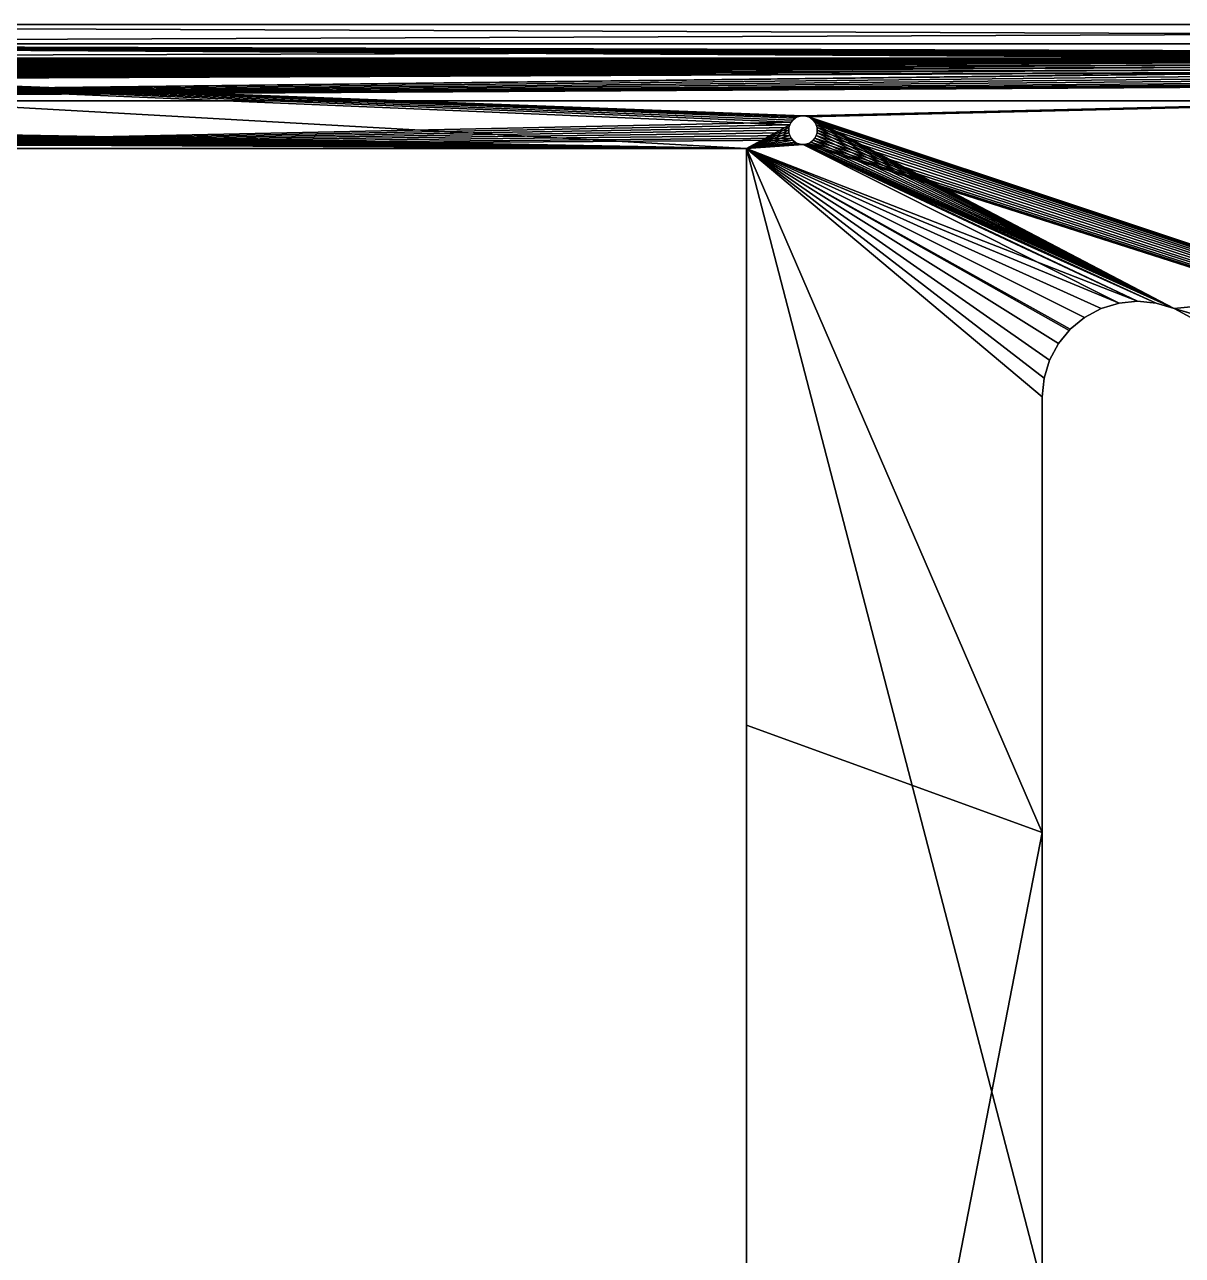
# Model space of a CAD drawing. Extents: x -26 to 26, y -12.9 to 12.9.
# Drawn here: x -13.87 to -1.73, y 0 to 12.9 of the extents above; entities that cross this region are included whole.
import ezdxf

# ---------------------------------------------------------------- set-up
doc = ezdxf.new("R2010")
doc.units = 0

msp = doc.modelspace()

# ---------------------------------------------------------------- linework, layer by layer
for points in [[(-25.8, 12.7, 6.8), (25.8, 12.7, 6.8), (25.5, 12.9, 6.8)], [(-25.8, 12.7, 6.8), (25.5, 12.9, 6.8), (-25.5, 12.9, 6.8)], [(25.8, 12.7, 1.2), (-25.8, 12.7, 1.2), (-25.5, 12.9, 1.2)], [(-25.5, 12.9, 6.6), (-25.5, 12.9, 6.8), (25.5, 12.9, 6.8)], [(-25.5, 12.9, 6.6), (25.5, 12.9, 6.8), (25.5, 12.9, 6.6)], [(-25.5, 12.9, 6.6), (25.5, 12.9, 6.6), (25.5, 12.9, 1.4)], [(-25.5, 12.9, 6.6), (25.5, 12.9, 1.4), (-25.5, 12.9, 1.4)], [(-25.5, 12.9, 1.4), (25.5, 12.9, 1.4), (25.5, 12.9, 1.2)], [(-25.5, 12.9, 1.4), (25.5, 12.9, 1.2), (-25.5, 12.9, 1.2)], [(25.8, 12.7, 1.2), (-25.5, 12.9, 1.2), (25.5, 12.9, 1.2)], [(-25.8, 12.7, 6.6), (-5.832, 11.877, 6.6), (-5.846, 11.851, 6.6)], [(-25.8, 12.7, 6.6), (-5.846, 11.851, 6.6), (-6.3, 11.6, 6.6)], [(-24.895, 11.944, 6.6), (-25.8, 12.7, 6.6), (-6.3, 11.6, 6.6)], [(-5.832, 11.877, 6.8), (-25.8, 12.7, 6.8), (-18.886, 11.6, 6.8)], [(-25.8, 12.7, 6.8), (-5.832, 11.877, 6.8), (-5.813, 11.9, 6.8)], [(-25.8, 12.7, 6.8), (-5.813, 11.9, 6.8), (-5.79, 11.919, 6.8)], [(-25.8, 12.7, 6.8), (-5.79, 11.919, 6.8), (-5.764, 11.933, 6.8)], [(-25.8, 12.7, 6.8), (-5.764, 11.933, 6.8), (-5.736, 11.941, 6.8)], [(-25.8, 12.7, 6.8), (-5.736, 11.941, 6.8), (-5.707, 11.944, 6.8)], [(25.8, 12.7, 6.8), (-25.8, 12.7, 6.8), (-5.707, 11.944, 6.8)], [(25.8, 12.7, 6.6), (-25.8, 12.7, 6.6), (-25.8, 12.7, 1.4)], [(25.8, 12.7, 6.6), (-25.8, 12.7, 1.4), (25.8, 12.7, 1.4)], [(-5.813, 11.9, 6.6), (-5.832, 11.877, 6.6), (-25.8, 12.7, 6.6)], [(-5.79, 11.919, 6.6), (-5.813, 11.9, 6.6), (-25.8, 12.7, 6.6)], [(-5.764, 11.933, 6.6), (-5.79, 11.919, 6.6), (-25.8, 12.7, 6.6)], [(-5.736, 11.941, 6.6), (-5.764, 11.933, 6.6), (-25.8, 12.7, 6.6)], [(-5.707, 11.944, 6.6), (-5.736, 11.941, 6.6), (-25.8, 12.7, 6.6)], [(-5.707, 11.944, 6.6), (-25.8, 12.7, 6.6), (25.8, 12.7, 6.6)], [(25.8, 12.7, 1.4), (-25.8, 12.7, 1.4), (-25.5, 12.55, 1.4)], [(-25.8, 12.7, 1.2), (25.8, 12.7, 1.2), (25.5, 12.55, 1.2)], [(-25.8, 12.7, 1.2), (25.5, 12.55, 1.2), (25.471, 12.547, 1.2)], [(-25.8, 12.7, 1.2), (25.471, 12.547, 1.2), (25.443, 12.539, 1.2)], [(-25.8, 12.7, 1.2), (25.443, 12.539, 1.2), (25.417, 12.525, 1.2)], [(-25.8, 12.7, 1.2), (25.417, 12.525, 1.2), (25.394, 12.506, 1.2)], [(-25.8, 12.7, 1.2), (25.394, 12.506, 1.2), (25.375, 12.483, 1.2)], [(-25.8, 12.7, 1.2), (25.375, 12.483, 1.2), (25.361, 12.457, 1.2)], [(-25.8, 12.7, 1.2), (25.361, 12.457, 1.2), (25.353, 12.429, 1.2)], [(0, 12.55, 1.2), (-25.443, 12.539, 1.2), (-25.8, 12.7, 1.2)], [(0, 12.55, 1.2), (-25.8, 12.7, 1.2), (25.353, 12.429, 1.2)], [(-25.5, 12.55, 1.4), (25.5, 12.55, 1.4), (25.8, 12.7, 1.4)], [(25.8, 12.7, 6.8), (-5.707, 11.944, 6.8), (-5.678, 11.941, 6.8)], [(-5.678, 11.941, 6.6), (-5.707, 11.944, 6.6), (25.8, 12.7, 6.6)], [(25.8, 12.7, 6.8), (-5.678, 11.941, 6.8), (-5.65, 11.933, 6.8)], [(-5.65, 11.933, 6.6), (-5.678, 11.941, 6.6), (25.8, 12.7, 6.6)], [(25.8, 12.7, 6.8), (-5.65, 11.933, 6.8), (-1.817, 9.924, 6.8)], [(17.307, 4.289, 6.6), (-5.65, 11.933, 6.6), (25.8, 12.7, 6.6)], [(25.8, 12.7, 6.8), (-1.817, 9.924, 6.8), (-1.644, 9.831, 6.8)], [(-25.5, 12.55, 1.4), (-25.471, 12.547, 1.4), (0, 12.55, 1.4)], [(-25.5, 12.55, 1.4), (0, 12.55, 1.4), (25.5, 12.55, 1.4)], [(-25.471, 12.547, 1.4), (-25.443, 12.539, 1.4), (0, 12.55, 1.4)], [(-25.443, 12.539, 1.4), (-25.417, 12.525, 1.4), (0, 12.55, 1.4)], [(0, 12.55, 1.2), (-25.417, 12.525, 1.2), (-25.443, 12.539, 1.2)], [(-25.417, 12.525, 1.4), (-25.394, 12.506, 1.4), (0, 12.55, 1.4)], [(0, 12.55, 1.2), (-25.394, 12.506, 1.2), (-25.417, 12.525, 1.2)], [(-25.394, 12.506, 1.4), (-0.029, 12.547, 1.4), (0, 12.55, 1.4)], [(0, 12.55, 1.2), (-25.375, 12.483, 1.2), (-25.394, 12.506, 1.2)], [(-25.394, 12.506, 1.4), (-25.375, 12.483, 1.4), (-0.029, 12.547, 1.4)], [(0, 12.55, 1.2), (-0.029, 12.547, 1.2), (-25.375, 12.483, 1.2)], [(-25.375, 12.483, 1.4), (-0.057, 12.539, 1.4), (-0.029, 12.547, 1.4)], [(-0.029, 12.547, 1.2), (-25.361, 12.457, 1.2), (-25.375, 12.483, 1.2)], [(-25.375, 12.483, 1.4), (-25.361, 12.457, 1.4), (-0.057, 12.539, 1.4)], [(-0.029, 12.547, 1.2), (-0.057, 12.539, 1.2), (-25.361, 12.457, 1.2)], [(-25.361, 12.457, 1.4), (-0.083, 12.525, 1.4), (-0.057, 12.539, 1.4)], [(-0.057, 12.539, 1.2), (-25.353, 12.429, 1.2), (-25.361, 12.457, 1.2)], [(-25.361, 12.457, 1.4), (-25.353, 12.429, 1.4), (-0.083, 12.525, 1.4)], [(-0.057, 12.539, 1.2), (-0.083, 12.525, 1.2), (-25.353, 12.429, 1.2)], [(-25.353, 12.429, 1.4), (-0.106, 12.506, 1.4), (-0.083, 12.525, 1.4)], [(-0.083, 12.525, 1.2), (-25.35, 12.4, 1.2), (-25.353, 12.429, 1.2)], [(-0.083, 12.525, 1.2), (-0.106, 12.506, 1.2), (-25.35, 12.4, 1.2)], [(-0.147, 12.429, 1.2), (-0.15, 12.4, 1.2), (-25.394, 12.294, 1.2)], [(-0.147, 12.429, 1.2), (-25.394, 12.294, 1.2), (-25.375, 12.317, 1.2)], [(-25.394, 12.294, 1.4), (-0.15, 12.398, 1.4), (-0.15, 12.4, 1.4)], [(-25.375, 12.317, 1.4), (-25.394, 12.294, 1.4), (-0.15, 12.4, 1.4)], [(-0.15, 12.4, 1.2), (-25.2, 12.1, 1.2), (-25.394, 12.294, 1.2)], [(-25.394, 12.294, 1.4), (-25.2, 12.1, 1.4), (-0.15, 12.398, 1.4)], [(-0.139, 12.457, 1.2), (-0.147, 12.429, 1.2), (-25.375, 12.317, 1.2)], [(-0.139, 12.457, 1.2), (-25.375, 12.317, 1.2), (-25.361, 12.343, 1.2)], [(-25.375, 12.317, 1.4), (-0.15, 12.4, 1.4), (-0.147, 12.429, 1.4)], [(-25.361, 12.343, 1.4), (-25.375, 12.317, 1.4), (-0.147, 12.429, 1.4)], [(-0.125, 12.483, 1.2), (-0.139, 12.457, 1.2), (-25.361, 12.343, 1.2)], [(-0.125, 12.483, 1.2), (-25.361, 12.343, 1.2), (-25.353, 12.371, 1.2)], [(-25.361, 12.343, 1.4), (-0.147, 12.429, 1.4), (-0.139, 12.457, 1.4)], [(-25.353, 12.371, 1.4), (-25.361, 12.343, 1.4), (-0.139, 12.457, 1.4)], [(-25.353, 12.429, 1.4), (-25.35, 12.4, 1.4), (-0.106, 12.506, 1.4)], [(-0.106, 12.506, 1.2), (-0.125, 12.483, 1.2), (-25.353, 12.371, 1.2)], [(-0.106, 12.506, 1.2), (-25.353, 12.371, 1.2), (-25.35, 12.4, 1.2)], [(-25.353, 12.371, 1.4), (-0.139, 12.457, 1.4), (-0.125, 12.483, 1.4)], [(-25.35, 12.4, 1.4), (-25.353, 12.371, 1.4), (-0.125, 12.483, 1.4)], [(-25.35, 12.4, 1.4), (-0.125, 12.483, 1.4), (-0.106, 12.506, 1.4)], [(-25.2, 12.1, 1.2), (-0.15, 12.4, 1.2), (-0.147, 12.371, 1.2)], [(-0.147, 12.371, 1.4), (-0.15, 12.398, 1.4), (-25.2, 12.1, 1.4)], [(-0.139, 12.343, 1.4), (-0.147, 12.371, 1.4), (-25.2, 12.1, 1.4)], [(-25.2, 12.1, 1.2), (-0.147, 12.371, 1.2), (-0.139, 12.343, 1.2)], [(-0.125, 12.317, 1.4), (-0.139, 12.343, 1.4), (-25.2, 12.1, 1.4)], [(-25.2, 12.1, 1.2), (-0.139, 12.343, 1.2), (-0.125, 12.317, 1.2)], [(-0.106, 12.294, 1.4), (-0.125, 12.317, 1.4), (-25.2, 12.1, 1.4)], [(-25.2, 12.1, 1.2), (-0.125, 12.317, 1.2), (-0.106, 12.294, 1.2)], [(-0.083, 12.275, 1.4), (-0.106, 12.294, 1.4), (-25.2, 12.1, 1.4)], [(-25.2, 12.1, 1.2), (-0.106, 12.294, 1.2), (-0.083, 12.275, 1.2)], [(-0.057, 12.261, 1.4), (-0.083, 12.275, 1.4), (-25.2, 12.1, 1.4)], [(-25.2, 12.1, 1.2), (-0.083, 12.275, 1.2), (-0.057, 12.261, 1.2)], [(-0.029, 12.253, 1.4), (-0.057, 12.261, 1.4), (-25.2, 12.1, 1.4)], [(-25.2, 12.1, 1.2), (-0.057, 12.261, 1.2), (-0.029, 12.253, 1.2)], [(0, 12.25, 1.4), (-0.029, 12.253, 1.4), (-25.2, 12.1, 1.4)], [(-25.2, 12.1, 1.2), (-0.029, 12.253, 1.2), (0, 12.25, 1.2)], [(-25.2, 12.1, 1.4), (25.2, 12.1, 1.4), (0, 12.25, 1.4)], [(25.2, 12.1, 1.2), (-25.2, 12.1, 1.2), (0, 12.25, 1.2)], [(-25.2, 12.1, 1.2), (25.2, 12.1, 1.2), (25.2, 12.1, 1.4)], [(-25.2, 12.1, 1.2), (25.2, 12.1, 1.4), (-25.2, 12.1, 1.4)], [(25.2, 12.1, 1.2), (-25.2, 12.1, 1.2), (-25.2, 12.1, 1.2)], [(-24.866, 11.941, 6.6), (-24.895, 11.944, 6.6), (-6.3, 11.6, 6.6)], [(-24.838, 11.933, 6.6), (-24.866, 11.941, 6.6), (-6.3, 11.6, 6.6)], [(-6.3, 11.6, 6.6), (-24.812, 11.919, 6.6), (-24.838, 11.933, 6.6)], [(-6.3, 11.6, 6.6), (-24.789, 11.9, 6.6), (-24.812, 11.919, 6.6)], [(-6.3, 11.6, 6.6), (-24.77, 11.877, 6.6), (-24.789, 11.9, 6.6)], [(-6.3, 11.6, 6.6), (-24.756, 11.851, 6.6), (-24.77, 11.877, 6.6)], [(-5.846, 11.851, 6.8), (-5.832, 11.877, 6.8), (-18.886, 11.6, 6.8)], [(-5.846, 11.851, 6.8), (-5.846, 11.851, 6.6), (-5.832, 11.877, 6.6)], [(-5.846, 11.851, 6.8), (-5.832, 11.877, 6.6), (-5.832, 11.877, 6.8)], [(-5.832, 11.877, 6.8), (-5.832, 11.877, 6.6), (-5.813, 11.9, 6.6)], [(-5.832, 11.877, 6.8), (-5.813, 11.9, 6.6), (-5.813, 11.9, 6.8)], [(-5.79, 11.919, 6.6), (-5.79, 11.919, 6.8), (-5.813, 11.9, 6.8)], [(-5.79, 11.919, 6.6), (-5.813, 11.9, 6.8), (-5.813, 11.9, 6.6)], [(-5.764, 11.933, 6.6), (-5.764, 11.933, 6.8), (-5.79, 11.919, 6.8)], [(-5.764, 11.933, 6.6), (-5.79, 11.919, 6.8), (-5.79, 11.919, 6.6)], [(-5.764, 11.933, 6.8), (-5.764, 11.933, 6.6), (-5.736, 11.941, 6.6)], [(-5.764, 11.933, 6.8), (-5.736, 11.941, 6.6), (-5.736, 11.941, 6.8)], [(-5.736, 11.941, 6.8), (-5.736, 11.941, 6.6), (-5.707, 11.944, 6.6)], [(-5.736, 11.941, 6.8), (-5.707, 11.944, 6.6), (-5.707, 11.944, 6.8)], [(-5.707, 11.944, 6.8), (-5.707, 11.944, 6.6), (-5.678, 11.941, 6.6)], [(-5.707, 11.944, 6.8), (-5.678, 11.941, 6.6), (-5.678, 11.941, 6.8)], [(-5.678, 11.941, 6.8), (-5.678, 11.941, 6.6), (-5.65, 11.933, 6.6)], [(-5.678, 11.941, 6.8), (-5.65, 11.933, 6.6), (-5.65, 11.933, 6.8)], [(-5.65, 11.933, 6.8), (-5.65, 11.933, 6.6), (-5.624, 11.919, 6.6)], [(-5.65, 11.933, 6.8), (-5.624, 11.919, 6.6), (-5.624, 11.919, 6.8)], [(-5.65, 11.933, 6.8), (-5.624, 11.919, 6.8), (-1.817, 9.924, 6.8)], [(17.307, 4.289, 6.6), (-5.624, 11.919, 6.6), (-5.65, 11.933, 6.6)], [(-5.624, 11.919, 6.8), (-5.624, 11.919, 6.6), (-5.601, 11.9, 6.6)], [(-5.624, 11.919, 6.8), (-5.601, 11.9, 6.6), (-5.601, 11.9, 6.8)], [(-5.624, 11.919, 6.8), (-5.601, 11.9, 6.8), (-1.817, 9.924, 6.8)], [(17.307, 4.289, 6.6), (-5.601, 11.9, 6.6), (-5.624, 11.919, 6.6)], [(-5.601, 11.9, 6.6), (-5.582, 11.877, 6.6), (-5.582, 11.877, 6.8)], [(-5.601, 11.9, 6.6), (-5.582, 11.877, 6.8), (-5.601, 11.9, 6.8)], [(-5.601, 11.9, 6.8), (-5.582, 11.877, 6.8), (-1.817, 9.924, 6.8)], [(17.307, 4.289, 6.6), (-5.582, 11.877, 6.6), (-5.601, 11.9, 6.6)], [(-5.582, 11.877, 6.6), (-5.568, 11.851, 6.6), (-5.568, 11.851, 6.8)], [(-5.582, 11.877, 6.6), (-5.568, 11.851, 6.8), (-5.582, 11.877, 6.8)], [(-5.582, 11.877, 6.8), (-5.568, 11.851, 6.8), (-1.817, 9.924, 6.8)], [(17.307, 4.289, 6.6), (-5.568, 11.851, 6.6), (-5.582, 11.877, 6.6)], [(-6.3, 11.6, 6.6), (-24.748, 11.823, 6.6), (-24.756, 11.851, 6.6)], [(-6.3, 11.6, 6.6), (-24.756, 11.737, 6.6), (-24.748, 11.765, 6.6)], [(-6.3, 11.6, 6.6), (-24.745, 11.794, 6.6), (-24.748, 11.823, 6.6)], [(-6.3, 11.6, 6.6), (-24.748, 11.765, 6.6), (-24.745, 11.794, 6.6)], [(-5.854, 11.823, 6.8), (-5.846, 11.851, 6.8), (-18.886, 11.6, 6.8)], [(-5.857, 11.794, 6.8), (-5.854, 11.823, 6.8), (-18.886, 11.6, 6.8)], [(-18.886, 11.6, 6.8), (-5.854, 11.765, 6.8), (-5.857, 11.794, 6.8)], [(-18.886, 11.6, 6.8), (-5.846, 11.737, 6.8), (-5.854, 11.765, 6.8)], [(-5.846, 11.851, 6.6), (-5.854, 11.823, 6.6), (-6.3, 11.6, 6.6)], [(-5.854, 11.823, 6.6), (-5.857, 11.794, 6.6), (-6.3, 11.6, 6.6)], [(-5.857, 11.794, 6.6), (-5.854, 11.765, 6.6), (-6.3, 11.6, 6.6)], [(-5.854, 11.765, 6.6), (-5.846, 11.737, 6.6), (-6.3, 11.6, 6.6)], [(-5.857, 11.794, 6.8), (-5.857, 11.794, 6.6), (-5.854, 11.823, 6.6)], [(-5.857, 11.794, 6.8), (-5.854, 11.823, 6.6), (-5.854, 11.823, 6.8)], [(-5.854, 11.765, 6.8), (-5.854, 11.765, 6.6), (-5.857, 11.794, 6.6)], [(-5.854, 11.765, 6.8), (-5.857, 11.794, 6.6), (-5.857, 11.794, 6.8)], [(-5.854, 11.823, 6.8), (-5.854, 11.823, 6.6), (-5.846, 11.851, 6.6)], [(-5.854, 11.823, 6.8), (-5.846, 11.851, 6.6), (-5.846, 11.851, 6.8)], [(-5.846, 11.737, 6.8), (-5.846, 11.737, 6.6), (-5.854, 11.765, 6.6)], [(-5.846, 11.737, 6.8), (-5.854, 11.765, 6.6), (-5.854, 11.765, 6.8)], [(-5.568, 11.851, 6.6), (-5.56, 11.823, 6.6), (-5.56, 11.823, 6.8)], [(-5.568, 11.851, 6.6), (-5.56, 11.823, 6.8), (-5.568, 11.851, 6.8)], [(-5.568, 11.851, 6.8), (-5.56, 11.823, 6.8), (-1.817, 9.924, 6.8)], [(17.307, 4.289, 6.6), (-5.56, 11.823, 6.6), (-5.568, 11.851, 6.6)], [(-5.56, 11.765, 6.6), (-5.568, 11.737, 6.6), (-5.568, 11.737, 6.8)], [(-5.56, 11.765, 6.6), (-5.568, 11.737, 6.8), (-5.56, 11.765, 6.8)], [(-5.56, 11.765, 6.8), (-5.568, 11.737, 6.8), (-1.817, 9.924, 6.8)], [(17.307, 4.289, 6.6), (-5.568, 11.737, 6.6), (-5.56, 11.765, 6.6)], [(-5.56, 11.823, 6.6), (-5.557, 11.794, 6.6), (-5.557, 11.794, 6.8)], [(-5.56, 11.823, 6.6), (-5.557, 11.794, 6.8), (-5.56, 11.823, 6.8)], [(-5.56, 11.823, 6.8), (-5.557, 11.794, 6.8), (-1.817, 9.924, 6.8)], [(17.307, 4.289, 6.6), (-5.557, 11.794, 6.6), (-5.56, 11.823, 6.6)], [(-5.557, 11.794, 6.6), (-5.56, 11.765, 6.6), (-5.56, 11.765, 6.8)], [(-5.557, 11.794, 6.6), (-5.56, 11.765, 6.8), (-5.557, 11.794, 6.8)], [(-5.557, 11.794, 6.8), (-5.56, 11.765, 6.8), (-1.817, 9.924, 6.8)], [(17.307, 4.289, 6.6), (-5.56, 11.765, 6.6), (-5.557, 11.794, 6.6)], [(-6.3, 11.6, 6.6), (-24.789, 11.688, 6.6), (-24.77, 11.711, 6.6)], [(-6.3, 11.6, 6.6), (-24.3, 11.6, 6.6), (-24.789, 11.688, 6.6)], [(-6.3, 11.6, 6.6), (-24.77, 11.711, 6.6), (-24.756, 11.737, 6.6)], [(-18.886, 11.6, 6.8), (-5.832, 11.711, 6.8), (-5.846, 11.737, 6.8)], [(-18.886, 11.6, 6.8), (-5.813, 11.688, 6.8), (-5.832, 11.711, 6.8)], [(-18.886, 11.6, 6.8), (-6.3, 11.6, 6.8), (-5.813, 11.688, 6.8)], [(-5.846, 11.737, 6.6), (-5.832, 11.711, 6.6), (-6.3, 11.6, 6.6)], [(-5.832, 11.711, 6.6), (-5.813, 11.688, 6.6), (-6.3, 11.6, 6.6)], [(-5.79, 11.669, 6.8), (-5.813, 11.688, 6.8), (-6.3, 11.6, 6.8)], [(-6.3, 11.6, 6.6), (-5.813, 11.688, 6.6), (-5.79, 11.669, 6.6)], [(-5.764, 11.655, 6.8), (-5.79, 11.669, 6.8), (-6.3, 11.6, 6.8)], [(-6.3, 11.6, 6.6), (-5.79, 11.669, 6.6), (-5.764, 11.655, 6.6)], [(-5.736, 11.647, 6.8), (-5.764, 11.655, 6.8), (-6.3, 11.6, 6.8)], [(-6.3, 11.6, 6.6), (-5.764, 11.655, 6.6), (-5.736, 11.647, 6.6)], [(-5.707, 11.644, 6.8), (-5.736, 11.647, 6.8), (-6.3, 11.6, 6.8)], [(-6.3, 11.6, 6.6), (-5.736, 11.647, 6.6), (-5.707, 11.644, 6.6)], [(-5.707, 11.644, 6.8), (-6.3, 11.6, 6.8), (-2.395, 9.981, 6.8)], [(-2.2, 10, 6.6), (-6.3, 11.6, 6.6), (-5.707, 11.644, 6.6)], [(-5.832, 11.711, 6.8), (-5.832, 11.711, 6.6), (-5.846, 11.737, 6.6)], [(-5.832, 11.711, 6.8), (-5.846, 11.737, 6.6), (-5.846, 11.737, 6.8)], [(-5.813, 11.688, 6.8), (-5.813, 11.688, 6.6), (-5.832, 11.711, 6.6)], [(-5.813, 11.688, 6.8), (-5.832, 11.711, 6.6), (-5.832, 11.711, 6.8)], [(-5.79, 11.669, 6.6), (-5.813, 11.688, 6.6), (-5.813, 11.688, 6.8)], [(-5.79, 11.669, 6.6), (-5.813, 11.688, 6.8), (-5.79, 11.669, 6.8)], [(-5.764, 11.655, 6.6), (-5.79, 11.669, 6.6), (-5.79, 11.669, 6.8)], [(-5.764, 11.655, 6.6), (-5.79, 11.669, 6.8), (-5.764, 11.655, 6.8)], [(-5.736, 11.647, 6.6), (-5.764, 11.655, 6.6), (-5.764, 11.655, 6.8)], [(-5.736, 11.647, 6.6), (-5.764, 11.655, 6.8), (-5.736, 11.647, 6.8)], [(-5.707, 11.644, 6.6), (-5.736, 11.647, 6.6), (-5.736, 11.647, 6.8)], [(-5.707, 11.644, 6.6), (-5.736, 11.647, 6.8), (-5.707, 11.644, 6.8)], [(-5.678, 11.647, 6.6), (-5.707, 11.644, 6.6), (-5.707, 11.644, 6.8)], [(-5.678, 11.647, 6.6), (-5.707, 11.644, 6.8), (-5.678, 11.647, 6.8)], [(-5.678, 11.647, 6.8), (-5.707, 11.644, 6.8), (-2.2, 10, 6.8)], [(-2.005, 9.981, 6.6), (-5.707, 11.644, 6.6), (-5.678, 11.647, 6.6)], [(-5.707, 11.644, 6.8), (-2.395, 9.981, 6.8), (-2.2, 10, 6.8)], [(-2.005, 9.981, 6.6), (-2.2, 10, 6.6), (-5.707, 11.644, 6.6)], [(-5.65, 11.655, 6.6), (-5.678, 11.647, 6.6), (-5.678, 11.647, 6.8)], [(-5.65, 11.655, 6.6), (-5.678, 11.647, 6.8), (-5.65, 11.655, 6.8)], [(-5.65, 11.655, 6.8), (-5.678, 11.647, 6.8), (-2.005, 9.981, 6.8)], [(17.279, 4.297, 6.6), (-5.678, 11.647, 6.6), (-5.65, 11.655, 6.6)], [(-5.678, 11.647, 6.8), (-2.2, 10, 6.8), (-2.005, 9.981, 6.8)], [(17.279, 4.297, 6.6), (-2.005, 9.981, 6.6), (-5.678, 11.647, 6.6)], [(-5.624, 11.669, 6.6), (-5.65, 11.655, 6.6), (-5.65, 11.655, 6.8)], [(-5.624, 11.669, 6.6), (-5.65, 11.655, 6.8), (-5.624, 11.669, 6.8)], [(-5.624, 11.669, 6.8), (-5.65, 11.655, 6.8), (-1.817, 9.924, 6.8)], [(17.307, 4.289, 6.6), (-5.65, 11.655, 6.6), (-5.624, 11.669, 6.6)], [(-5.65, 11.655, 6.8), (-2.005, 9.981, 6.8), (-1.817, 9.924, 6.8)], [(17.307, 4.289, 6.6), (17.279, 4.297, 6.6), (-5.65, 11.655, 6.6)], [(-5.601, 11.688, 6.6), (-5.624, 11.669, 6.6), (-5.624, 11.669, 6.8)], [(-5.601, 11.688, 6.6), (-5.624, 11.669, 6.8), (-5.601, 11.688, 6.8)], [(-5.601, 11.688, 6.8), (-5.624, 11.669, 6.8), (-1.817, 9.924, 6.8)], [(17.307, 4.289, 6.6), (-5.624, 11.669, 6.6), (-5.601, 11.688, 6.6)], [(-5.582, 11.711, 6.6), (-5.601, 11.688, 6.6), (-5.601, 11.688, 6.8)], [(-5.582, 11.711, 6.6), (-5.601, 11.688, 6.8), (-5.582, 11.711, 6.8)], [(-5.582, 11.711, 6.8), (-5.601, 11.688, 6.8), (-1.817, 9.924, 6.8)], [(17.307, 4.289, 6.6), (-5.601, 11.688, 6.6), (-5.582, 11.711, 6.6)], [(-5.568, 11.737, 6.6), (-5.582, 11.711, 6.6), (-5.582, 11.711, 6.8)], [(-5.568, 11.737, 6.6), (-5.582, 11.711, 6.8), (-5.568, 11.737, 6.8)], [(-5.568, 11.737, 6.8), (-5.582, 11.711, 6.8), (-1.817, 9.924, 6.8)], [(17.307, 4.289, 6.6), (-5.582, 11.711, 6.6), (-5.568, 11.737, 6.6)], [(-6.3, 11.6, 6.6), (-24.3, 11.6, 6.6), (-24.3, 11.6, 6.8)], [(-24.3, 11.6, 6.8), (-18.886, 11.6, 6.8), (-6.3, 11.6, 6.8)], [(-24.3, 11.6, 6.8), (-6.3, 11.6, 6.8), (-6.3, 11.6, 6.6)], [(-6.3, -0.356, 6.6), (-6.3, 11.6, 6.6), (-6.3, 11.6, 6.8)], [(-6.3, 11.6, 6.8), (-6.3, 5.556, 6.8), (-6.3, -11.51, 6.8)], [(-6.3, 11.6, 6.8), (-6.3, -11.51, 6.8), (-6.3, -0.356, 6.6)], [(-3.2, -0.314, 6.6), (-6.3, -0.356, 6.6), (-6.3, 11.6, 6.6)], [(-6.3, 11.6, 6.6), (-2.918, 9.693, 6.6), (-3.031, 9.556, 6.6)], [(-6.3, 11.6, 6.6), (-3.031, 9.556, 6.6), (-3.124, 9.383, 6.6)], [(-3.2, 9, 6.6), (-3.2, -0.314, 6.6), (-6.3, 11.6, 6.6)], [(-6.3, 11.6, 6.6), (-3.124, 9.383, 6.6), (-3.181, 9.195, 6.6)], [(-6.3, 11.6, 6.6), (-3.181, 9.195, 6.6), (-3.2, 9, 6.6)], [(-3.031, 9.556, 6.8), (-2.918, 9.693, 6.8), (-6.3, 11.6, 6.8)], [(-6.3, 11.6, 6.8), (-6.3, 5.556, 6.8), (-3.2, 4.432, 6.8)], [(-6.3, 11.6, 6.8), (-3.2, 4.432, 6.8), (-3.2, 9, 6.8)], [(-3.124, 9.383, 6.8), (-3.031, 9.556, 6.8), (-6.3, 11.6, 6.8)], [(-6.3, 11.6, 6.8), (-3.2, 9, 6.8), (-3.181, 9.195, 6.8)], [(-6.3, 11.6, 6.8), (-3.181, 9.195, 6.8), (-3.124, 9.383, 6.8)], [(-6.3, 11.6, 6.8), (-2.918, 9.693, 6.8), (-2.907, 9.707, 6.8)], [(-6.3, 11.6, 6.8), (-2.907, 9.707, 6.8), (-2.756, 9.831, 6.8)], [(-6.3, 11.6, 6.8), (-2.756, 9.831, 6.8), (-2.583, 9.924, 6.8)], [(-6.3, 11.6, 6.8), (-2.583, 9.924, 6.8), (-2.395, 9.981, 6.8)], [(-2.907, 9.707, 6.6), (-2.918, 9.693, 6.6), (-6.3, 11.6, 6.6)], [(-2.756, 9.831, 6.6), (-2.907, 9.707, 6.6), (-6.3, 11.6, 6.6)], [(-2.583, 9.924, 6.6), (-2.756, 9.831, 6.6), (-6.3, 11.6, 6.6)], [(-2.395, 9.981, 6.6), (-2.583, 9.924, 6.6), (-6.3, 11.6, 6.6)], [(-2.2, 10, 6.6), (-2.395, 9.981, 6.6), (-6.3, 11.6, 6.6)], [(-2.583, 9.924, 6.8), (-2.583, 9.924, 6.6), (-2.395, 9.981, 6.6)], [(-2.583, 9.924, 6.8), (-2.395, 9.981, 6.6), (-2.395, 9.981, 6.8)], [(-2.395, 9.981, 6.8), (-2.395, 9.981, 6.6), (-2.2, 10, 6.6)], [(-2.395, 9.981, 6.8), (-2.2, 10, 6.6), (-2.2, 10, 6.8)], [(-2.2, 10, 6.8), (-2.2, 10, 6.6), (-2.005, 9.981, 6.6)], [(-2.2, 10, 6.8), (-2.005, 9.981, 6.6), (-2.005, 9.981, 6.8)], [(-1.817, 9.924, 6.6), (-1.817, 9.924, 6.8), (-2.005, 9.981, 6.8)], [(-1.817, 9.924, 6.6), (-2.005, 9.981, 6.8), (-2.005, 9.981, 6.6)], [(17.279, 4.297, 6.6), (-1.817, 9.924, 6.6), (-2.005, 9.981, 6.6)], [(-2.756, 9.831, 6.6), (-2.756, 9.831, 6.8), (-2.907, 9.707, 6.8)], [(-2.756, 9.831, 6.6), (-2.907, 9.707, 6.8), (-2.907, 9.707, 6.6)], [(-2.583, 9.924, 6.6), (-2.583, 9.924, 6.8), (-2.756, 9.831, 6.8)], [(-2.583, 9.924, 6.6), (-2.756, 9.831, 6.8), (-2.756, 9.831, 6.6)], [(-1.644, 9.831, 6.6), (-1.644, 9.831, 6.8), (-1.817, 9.924, 6.8)], [(-1.644, 9.831, 6.6), (-1.817, 9.924, 6.8), (-1.817, 9.924, 6.6)], [(17.25, 4.3, 6.6), (-1.644, 9.831, 6.6), (-1.817, 9.924, 6.6)], [(17.279, 4.297, 6.6), (17.25, 4.3, 6.6), (-1.817, 9.924, 6.6)], [(-2.918, 9.693, 6.8), (-3.031, 9.556, 6.8), (-3.031, 9.556, 6.6)], [(-2.918, 9.693, 6.8), (-3.031, 9.556, 6.6), (-2.918, 9.693, 6.6)], [(-2.918, 9.693, 6.6), (-2.907, 9.707, 6.6), (-2.907, 9.707, 6.8)], [(-2.918, 9.693, 6.6), (-2.907, 9.707, 6.8), (-2.918, 9.693, 6.8)], [(-3.124, 9.383, 6.8), (-3.124, 9.383, 6.6), (-3.031, 9.556, 6.6)], [(-3.124, 9.383, 6.8), (-3.031, 9.556, 6.6), (-3.031, 9.556, 6.8)], [(-3.181, 9.195, 6.8), (-3.181, 9.195, 6.6), (-3.124, 9.383, 6.6)], [(-3.181, 9.195, 6.8), (-3.124, 9.383, 6.6), (-3.124, 9.383, 6.8)], [(-3.2, 9, 6.8), (-3.2, 9, 6.6), (-3.181, 9.195, 6.6)], [(-3.2, 9, 6.8), (-3.181, 9.195, 6.6), (-3.181, 9.195, 6.8)], [(-3.2, 9, 6.8), (-3.2, 4.432, 6.8), (-3.2, -9, 6.8)], [(-3.2, -0.314, 6.6), (-3.2, 9, 6.6), (-3.2, 9, 6.8)], [(-3.2, -9, 6.8), (-3.2, -0.314, 6.6), (-3.2, 9, 6.8)], [(-3.2, 4.432, 6.8), (-6.3, 5.556, 6.8), (-6.3, -11.51, 6.8)], [(-3.2, -9, 6.8), (-3.2, 4.432, 6.8), (-6.3, -11.51, 6.8)]]:
    msp.add_3dface(points)

doc.saveas('drawing.dxf')
